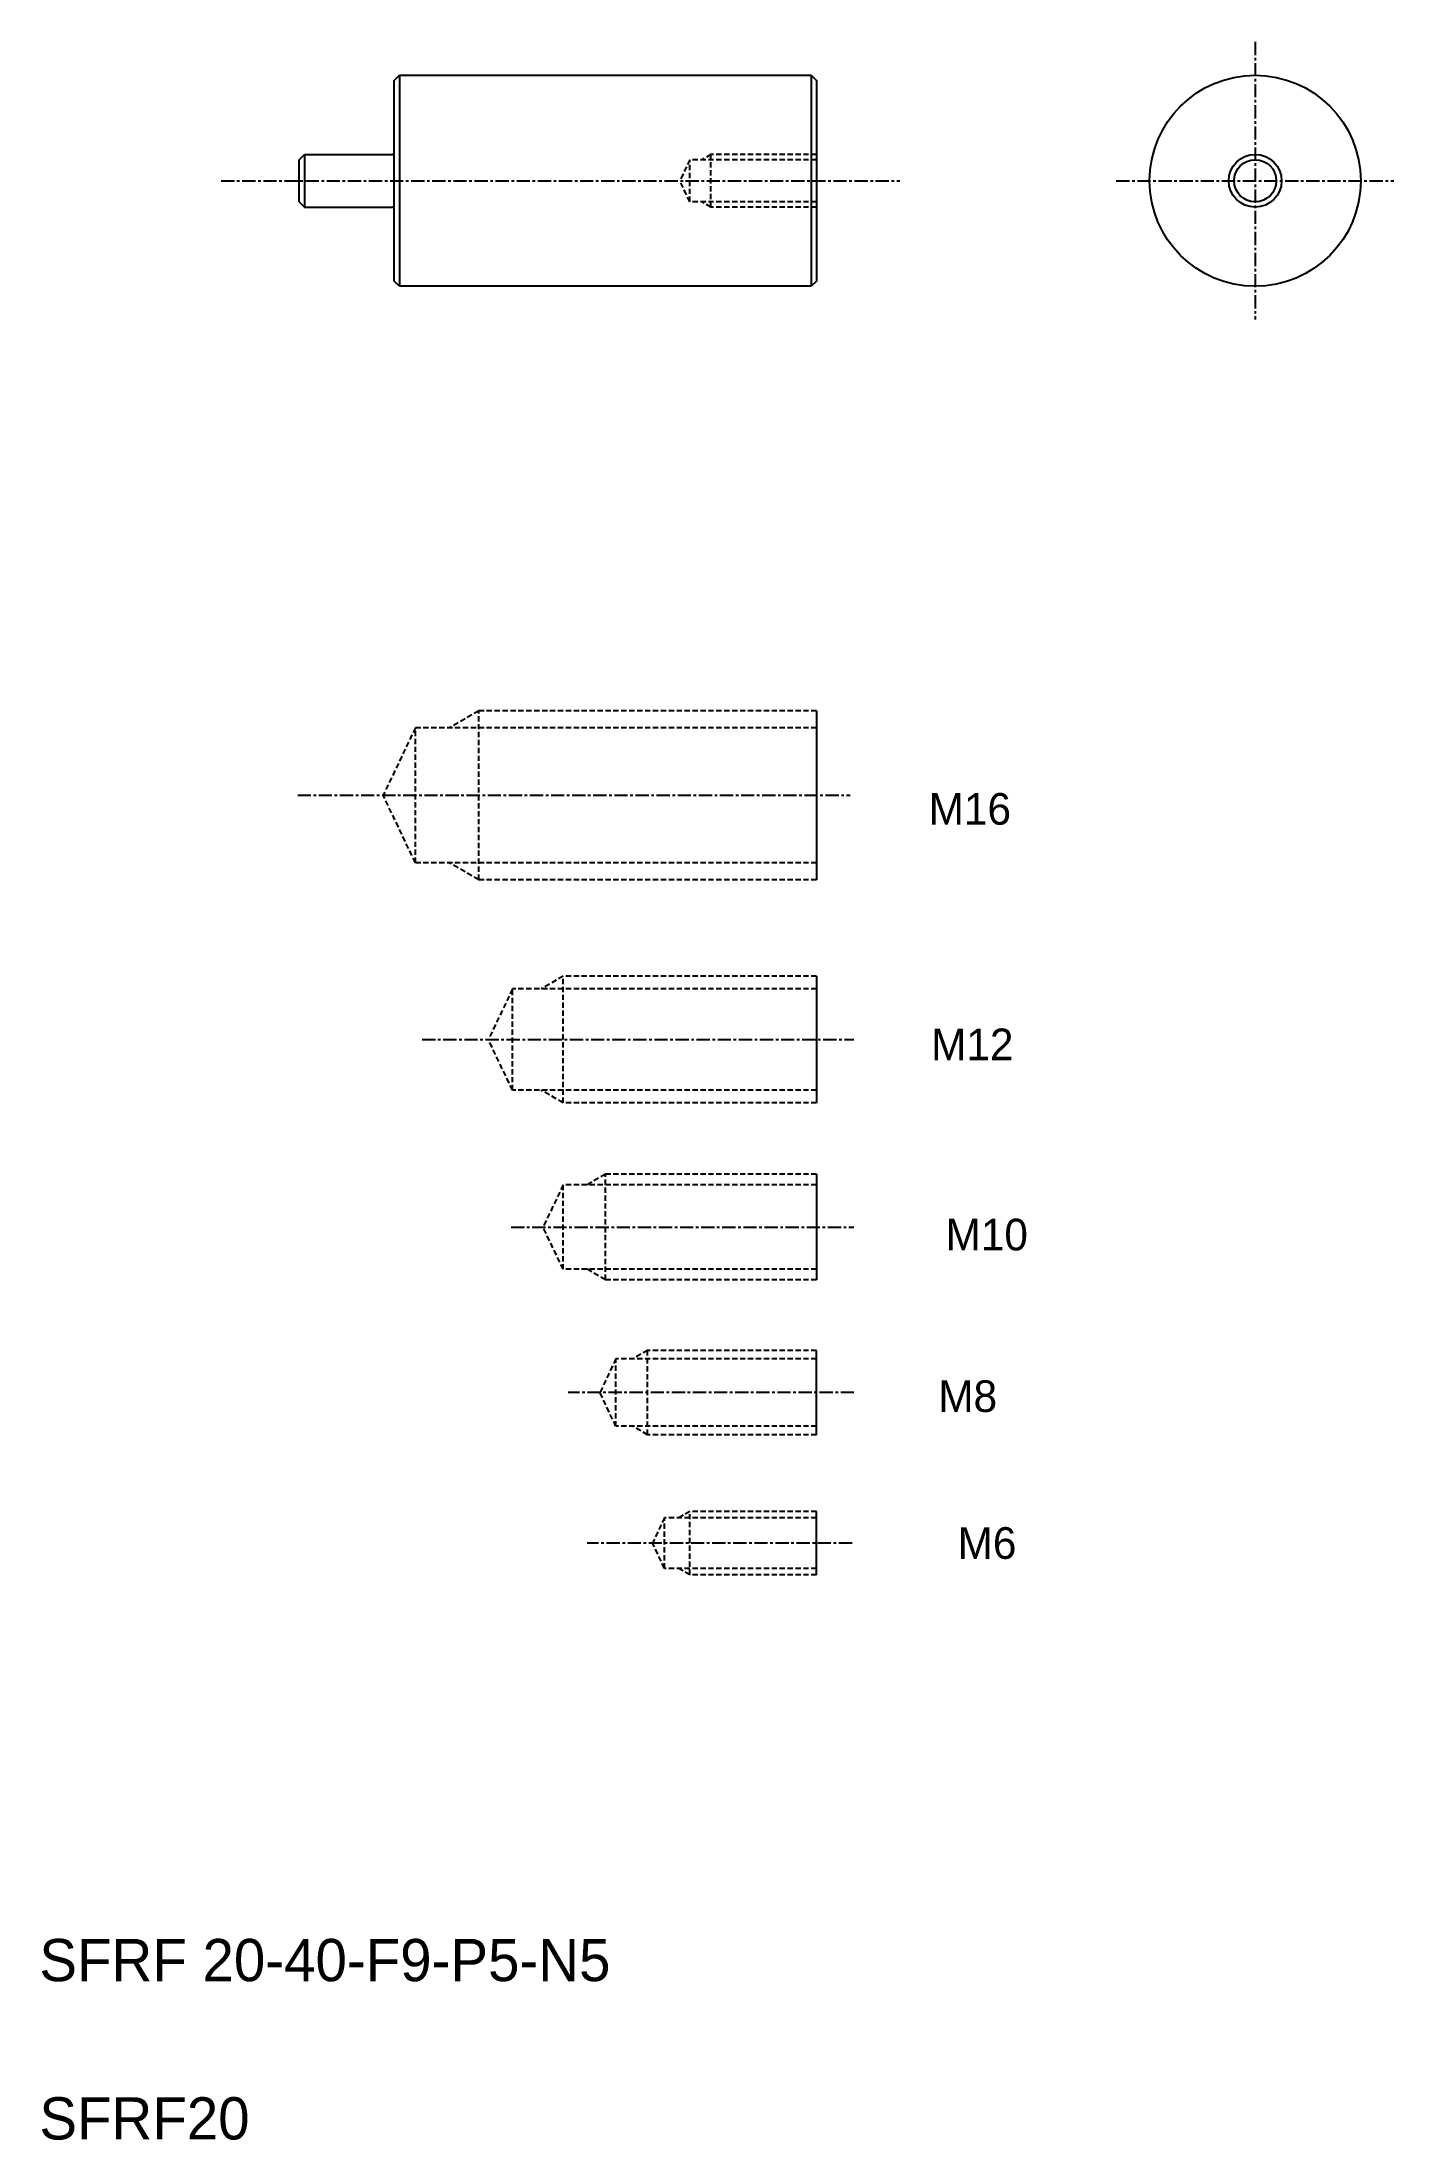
# Model space of a CAD drawing. Extents: x 26 to 154, y 89 to 287.
import ezdxf

# ---------------------------------------------------------------- set-up
doc = ezdxf.new("R2010")
doc.units = 0
doc.linetypes.add('CENTER', pattern=[2, 1.25, -0.25, 0.25, -0.25])
doc.linetypes.add('DASHED', pattern=[0.75, 0.5, -0.25])
doc.layers.get('0').update_dxf_attribs({"linetype": 'CONTINUOUS'})
doc.layers.add('CENTER', color=1, linetype='CENTER')

msp = doc.modelspace()

# ---------------------------------------------------------------- linework, layer by layer
at = {"color": 7, "linetype": 'CONTINUOUS'}
for p, q in [((59.44, 283.81), (59.94, 284.31)), ((59.44, 264.81), (59.44, 283.81)), ((59.94, 284.31), (98.94, 284.31)), ((59.94, 284.31), (59.94, 264.31)), ((98.94, 284.31), (98.94, 264.31)), ((98.94, 284.31), (99.44, 283.81)), ((99.44, 283.81), (99.44, 264.81)), ((59.94, 279.31), (59.94, 279.31)), ((50.44, 276.31), (50.94, 276.81)), ((50.94, 276.81), (59.24, 276.81)), ((50.44, 272.31), (50.44, 276.31)), ((59.94, 274.31), (59.94, 274.31)), ((50.44, 272.31), (50.94, 271.81)), ((50.94, 271.81), (59.24, 271.81)), ((59.94, 264.31), (59.44, 264.81)), ((99.44, 264.81), (98.94, 264.31)), ((98.94, 264.31), (59.94, 264.31)), ((99.44, 224.08), (99.44, 208.08)), ((99.44, 198.93), (99.44, 186.93)), ((99.44, 180.16), (99.44, 170.16)), ((99.44, 155.48), (99.44, 163.48)), ((99.44, 142.22), (99.44, 148.22))]:
    msp.add_line(p, q, dxfattribs=at)
at = {"color": 7}
msp.add_line((50.94, 276.81), (50.94, 271.81), dxfattribs=at)
at = {"color": 3, "linetype": 'DASHED'}
for p, q in [((89.44, 276.81), (88.57, 276.31)), ((99.44, 276.81), (89.44, 276.81)), ((89.44, 271.81), (89.44, 276.81)), ((87.44, 276.31), (86.49, 274.31)), ((99.44, 276.31), (87.44, 276.31)), ((87.44, 272.31), (87.44, 276.31)), ((87.44, 272.31), (86.49, 274.31)), ((99.44, 272.31), (87.44, 272.31)), ((89.44, 271.81), (88.57, 272.31)), ((99.44, 271.81), (89.44, 271.81)), ((67.44, 224.08), (64.67, 222.48)), ((99.44, 224.08), (67.44, 224.08)), ((67.44, 208.08), (67.44, 224.08)), ((61.44, 222.48), (58.39, 216.08)), ((99.44, 222.48), (61.44, 222.48)), ((61.44, 209.68), (61.44, 222.48)), ((61.44, 209.68), (58.39, 216.08)), ((99.44, 209.68), (61.44, 209.68)), ((67.44, 208.08), (64.67, 209.68)), ((99.44, 208.08), (67.44, 208.08)), ((75.44, 198.93), (73.36, 197.73)), ((99.44, 198.93), (75.44, 198.93)), ((75.44, 186.93), (75.44, 198.93)), ((70.64, 197.73), (68.35, 192.93)), ((99.44, 197.73), (70.64, 197.73)), ((70.64, 188.13), (70.64, 197.73)), ((70.64, 188.13), (68.35, 192.93)), ((99.44, 188.13), (70.64, 188.13)), ((75.44, 186.93), (73.36, 188.13)), ((99.44, 186.93), (75.44, 186.93)), ((75.44, 179.16), (73.53, 175.16)), ((99.44, 179.16), (75.44, 179.16)), ((75.44, 171.16), (75.44, 179.16)), ((79.44, 180.16), (77.71, 179.16)), ((99.44, 180.16), (79.44, 180.16)), ((79.44, 170.16), (79.44, 180.16)), ((75.44, 171.16), (73.53, 175.16)), ((99.44, 171.16), (75.44, 171.16)), ((79.44, 170.16), (77.71, 171.16)), ((99.44, 170.16), (79.44, 170.16)), ((83.44, 163.48), (82.05, 162.68)), ((99.44, 163.48), (83.44, 163.48)), ((83.44, 155.48), (83.44, 163.48)), ((80.44, 162.68), (78.92, 159.48)), ((99.44, 162.68), (80.44, 162.68)), ((80.44, 156.28), (80.44, 162.68)), ((80.44, 156.28), (78.92, 159.48)), ((99.44, 156.28), (80.44, 156.28)), ((83.44, 155.48), (82.05, 156.28)), ((99.44, 155.48), (83.44, 155.48)), ((85.04, 147.62), (83.9, 145.22)), ((99.44, 147.62), (85.04, 147.62)), ((85.04, 142.82), (85.04, 147.62)), ((87.44, 148.22), (86.4, 147.62)), ((99.44, 148.22), (87.44, 148.22)), ((87.44, 142.22), (87.44, 148.22)), ((85.04, 142.82), (83.9, 145.22)), ((99.44, 142.82), (85.04, 142.82)), ((87.44, 142.22), (86.4, 142.82)), ((99.44, 142.22), (87.44, 142.22))]:
    msp.add_line(p, q, dxfattribs=at)
at = {"color": 7, "linetype": 'CONTINUOUS'}
for radius in [10, 2]:
    msp.add_circle((140.99, 274.31), radius, dxfattribs=at)
at = {"color": 3, "linetype": 'CONTINUOUS'}
msp.add_circle((140.99, 274.31), 2.5, dxfattribs=at)
at = {"color": 7, "linetype": 'CONTINUOUS'}
for centre, start, end in [((59.24, 277.01), 270, 0), ((59.24, 271.61), 0, 90)]:
    msp.add_arc(centre, 0.2, start, end, dxfattribs=at)
at = {"layer": 'CENTER', "color": 1, "linetype": 'CENTER'}
for p, q in [((140.99, 287.47), (140.99, 261.16)), ((43.04, 274.31), (107.34, 274.31)), ((127.83, 274.31), (154.14, 274.31)), ((50.29, 216.08), (102.62, 216.08)), ((62.08, 192.93), (102.98, 192.93)), ((70.51, 175.16), (102.98, 175.16)), ((102.98, 159.48), (75.9, 159.48)), ((102.8, 145.22), (77.72, 145.22))]:
    msp.add_line(p, q, dxfattribs=at)

# ---------------------------------------------------------------- texts
at = {"color": 7}
for s, p in [('M16', (110.06, 213.29)), ('M12', (110.29, 190.97)), ('M10', (111.66, 172.95)), ('M8', (110.97, 157.64)), ('M6', (112.8, 143.72))]:
    msp.add_text(s, height=3, dxfattribs=at).set_placement(p)
at = {"color": 7, "linetype": 'CONTINUOUS'}
for s, p in [('SFRF 20-40-F9-P5-N5', (25.82, 103.7)), ('SFRF20', (25.82, 88.7))]:
    msp.add_text(s, height=4, dxfattribs=at).set_placement(p)

doc.saveas('drawing.dxf')
